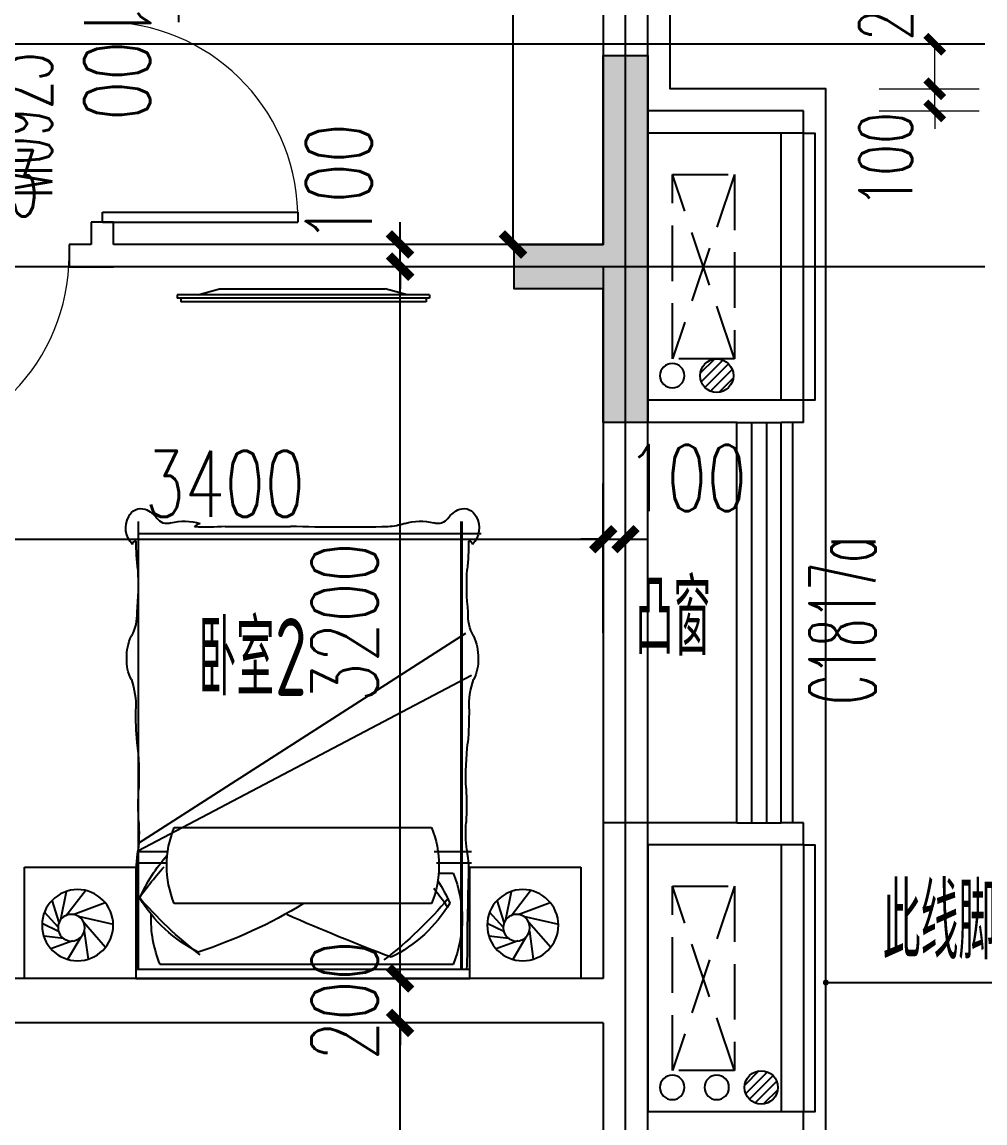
# Model space of a CAD drawing. Extents: x -129588 to 17450, y 1144 to 109436.
# Drawn here: x 1175 to 5501, y 76048 to 80998 of the extents above; entities that cross this region are included whole.
import ezdxf

# ---------------------------------------------------------------- set-up
doc = ezdxf.new("R2010")
doc.units = 0
doc.header["$LTSCALE"] = 1000
doc.header["$MEASUREMENT"] = 0
doc.linetypes.add('DASH', pattern=[0.35, 0.25, -0.1])
for name, color, linetype in [('_S-YS(雨水管)', 3, 'Continuous'), ('_S-空调立管', 7, 'Continuous'), ('A-看线', 105, 'Continuous'), ('A-空调室外机', 5, 'DASH'), ('A-第三道尺寸线', 105, 'Continuous'), ('A-线脚看线', 9, 'Continuous'), ('AXIS', 3, 'Continuous'), ('DIM_LEAD', 3, 'Continuous'), ('DOTE', 16, 'Continuous'), ('NL', 5, 'Continuous'), ('PUB_HATCH', 8, 'Continuous'), ('PUB_TEXT', 7, 'Continuous'), ('WALL', 2, 'Continuous'), ('WINDOW', 4, 'Continuous'), ('WINDOW_TEXT', 7, 'Continuous'), ('剪力墙', 6, 'Continuous'), ('栏杆', 142, 'Continuous')]:
    doc.layers.add(name, color=color, linetype=linetype)
for name, color, linetype, plot in [('A-area(算全面积)', 21, 'Continuous', False), ('A-area(算半面积)', 23, 'Continuous', False), ('A-FUR', 8, 'Continuous', False)]:
    doc.layers.add(name, color=color, linetype=linetype, plot=plot)
doc.layers.add('A-第四道尺寸线(线脚尺寸)', color=105, linetype='Continuous', lineweight=5)
doc.styles.add('_TCH_DIM', font='SIMPLEX.shx', dxfattribs={"width": 0.7, "bigfont": 'GBCBIG.shx'})
doc.styles.add('_TCH_DIM_T3', font='SIMPLEX.shx', dxfattribs={"width": 0.705882, "bigfont": 'GBCBIG.shx'})
doc.styles.add('_TCH_WINDOW', font='SIMPLEX.shx', dxfattribs={"width": 0.7, "height": 3.5, "bigfont": 'GBCBIG.shx'})
doc.styles.get("Standard").update_dxf_attribs({"font": 'gbenor.shx', "width": 0.7, "bigfont": 'gbcbig.shx'})
doc.dimstyles.new('_TCH_ARCH&&100', dxfattribs={"dimtxt": 297.5, "dimasz": 100, "dimexe": 250, "dimexo": 300, "dimgap": 100, "dimtad": 1, "dimdec": 0, "dimzin": 0, "dimdsep": 46, "dimtxsty": '_TCH_DIM_T3', "dimblk": 'ARCHTICK', "dimcen": 0.09, "dimclrt": 7, "dimazin": 2, "dimtfac": 1, "dimtdec": 0, "dimtix": 1, "dimtmove": 2, "dimatfit": 3, "dimfxl": 0, "dimtolj": 1, "dimtzin": 0, "dimarcsym": 0})
doc.dimstyles.new('_TCH_ARCH&&80', dxfattribs={"dimtxt": 238, "dimasz": 80, "dimexe": 200, "dimexo": 240, "dimgap": 80, "dimtad": 1, "dimdec": 0, "dimzin": 0, "dimdsep": 46, "dimtxsty": '_TCH_DIM_T3', "dimblk": 'ARCHTICK', "dimcen": 0.09, "dimclrt": 7, "dimazin": 2, "dimtfac": 1, "dimtdec": 0, "dimtix": 1, "dimtmove": 2, "dimatfit": 3, "dimfxl": 0, "dimtolj": 1, "dimtzin": 0, "dimarcsym": 0})

# ---------------------------------------------------------------- blocks, each defined once
blk = doc.blocks.new('zhouxianssceng0329')
at = {"layer": 'DOTE'}
for p, q in [((3886.3, 132089.9), (3886.3, 156469.4)), ((5501.3, 140298.2), (-44988.6, 140298.2)), ((5501.3, 139298.2), (286.3, 139298.2))]:
    blk.add_line(p, q, dxfattribs=at)
blk = doc.blocks.new('jgjlq030328')
at = {"layer": 'PUB_HATCH'}
blk.add_hatch(color=256, dxfattribs=at).paths.add_polyline_path([(-242335, 13761.9), (-242335, 12111.9), (-242535, 12111.9), (-242535, 12711.9), (-242935, 12711.9), (-242935, 12911.9), (-242535, 12911.9), (-242535, 13761.9)])
at = {"layer": '剪力墙'}
blk.add_lwpolyline([(-242335, 13761.9), (-242335, 12111.9), (-242535, 12111.9), (-242535, 12711.9), (-242935, 12711.9), (-242935, 12911.9), (-242535, 12911.9), (-242535, 13761.9)], close=True, dxfattribs=at)
blk = doc.blocks.new('ktswaj')
at = {"linetype": 'DASH'}
blk.add_lwpolyline([(15990.1, 179082.6), (15990.1, 178253.3), (16268.4, 178253.3), (16268.4, 179082.6)], close=True, dxfattribs=at)
for points in [[(15990.1, 179082.6), (16268.4, 178253.3)], [(15990.1, 178253.3), (16268.4, 179082.6)]]:
    blk.add_lwpolyline(points, dxfattribs=at)
blk = doc.blocks.new('床-次')
for p, q in [((0, 1250), (-500, 1250)), ((-500, 1250), (-500, 750)), ((0, 750), (0, 1250)), ((-230.3, 1099.5), (-298, 1160.7)), ((-211.2, 1097.1), (-246.7, 1171.4)), ((-179.1, 1074.2), (-189.7, 1163.7)), ((-251.5, 1094.8), (-351.2, 1125.9)), ((-168.5, 1032.8), (-133.7, 1131.8)), ((-281.6, 1064.1), (-395.4, 976.5)), ((-264.8, 1087), (-391.3, 1061.6)), ((-185.3, 997.5), (-85.7, 1056.5)), ((-287.6, 1032.1), (-341.4, 888.3)), ((-279.8, 1009.2), (-244.4, 851.5)), ((-253.8, 985.3), (-140.1, 886)), ((-212.8, 981.5), (-86.3, 964.7)), ((-500, 750), (0, 750)), ((-40, -750), (-40, 750)), ((-40, 750), (0, 750)), ((0, 750), (0, -750)), ((-40, 738.5), (-2054.4, 738.5)), ((-40, 738.5), (-2054.4, 738.5)), ((-1999.7, 738.5), (-1999.7, -801.2)), ((-608.2, 738.5), (-1552.4, -732.5)), ((-575.1, 738.5), (-1363.6, -758.2)), ((-570.6, 738.5), (-570.6, 606)), ((-519.8, 738.5), (-519.8, 615.5)), ((-63, -675.7), (-63, 640.9)), ((-678.3, 577.3), (-678.3, -578.2)), ((-336.3, -578.2), (-336.3, 577.3)), ((-570.6, -590.9), (-570.6, -758.2)), ((-519.8, -600.4), (-519.8, -758.2)), ((-473.4, -610.8), (-473.4, -675.7)), ((-40, -711.5), (-2054.4, -711.5)), ((-40, -715.5), (-2054.4, -715.5)), ((0, -750), (-500, -750)), ((-500, -750), (-500, -1250)), ((0, -750), (-40, -750)), ((0, -1250), (0, -750)), ((-230.3, -900.5), (-298, -839.3)), ((-211.2, -902.9), (-246.7, -828.6)), ((-179.1, -925.8), (-189.7, -836.3)), ((-251.5, -905.2), (-351.2, -874.1)), ((-168.5, -967.2), (-133.7, -868.2)), ((-281.6, -935.9), (-395.4, -1023.5)), ((-264.8, -913), (-391.3, -938.4)), ((-287.6, -967.9), (-341.4, -1111.7)), ((-185.3, -1002.5), (-85.7, -943.5)), ((-279.8, -990.8), (-244.4, -1148.5)), ((-253.8, -1014.7), (-140.1, -1114)), ((-212.8, -1018.5), (-86.3, -1035.3)), ((-500, -1250), (0, -1250))]:
    blk.add_line(p, q)
for centre, radius in [((-239.3, 1011.5), 160), ((-228.1, 1039.5), 60), ((-239.3, -988.5), 160), ((-228.1, -960.5), 60)]:
    blk.add_circle(centre, radius)
for centre, radius, start, end in [((-2025.4, 689.2), 106, 45.7841, 118.7213), ((-2050.6, 726), 61.8, 114.6552, 197.0582), ((-1950.6, 749.2), 16, 93.3957, 183.4418), ((-1965.7, -466.9), 1215.2, 83.9678, 90.0408), ((-1770.2, 1899.8), 1160.2, 266.6495, 276.12), ((-1636.1, 955.2), 209.3, 267.1562, 297.4576), ((-1447.1, 581), 209.9, 87.9632, 116.1276), ((-1430.8, 599), 192, 63.047, 92.6492), ((-1225.8, 1105.3), 355.3, 250.6064, 272.328), ((-1221.3, -1525.3), 2275.6, 85.9688, 89.7495), ((-909.2, 2045.3), 1309.4, 263.3302, 272.3581), ((-480.7, 163.8), 583.8, 86.0367, 99.5331), ((532.5, -530), 1548.8, 124.5749, 131.8881), ((-774.9, -20652.4), 21401.2, 88.49238, 89.10433), ((-1983, 763.6), 138.4, 203.7061, 231.956), ((-778.2, -773.7), 1512.6, 87.0776, 92.9224), ((-655.9, 1541.2), 805.5, 266.782, 275.5915), ((-58.4, 47), 749.3, 113.8347, 131.4622), ((-1546.8, -636.7), 1810.6, 37.3131, 49.4206), ((-689.8, 185.7), 637.9, 26.4088, 59.0003), ((-160, -2198.1), 2939.9, 87.6616, 91.0116), ((-2098.3, 610.2), 53.6, 340.2311, 55.8644), ((-268.2, 142.5), 539, 67.6212, 92.1024), ((-507.3, 161.9), 449.1, 67.6212, 112.3788), ((-1819.9, 531), 236, 164.9987, 197.1808), ((-2002.9, 452.2), 43.4, 129.0734, 167.946), ((-2962.5, 430.3), 933.9, 354.9526, 3.4165), ((-2185.6, 1136.9), 2172.2, 328.3558, 342.1044), ((5743.4, 272.5), 7776, 179.44258, 181.07566), ((-1219.9, 79.3), 812.7, 176.6723, 181.7242), ((-9950.5, -199.5), 7922.3, 358.6733, 1.8401), ((-7673.2, -3224.4), 8087.9, 20.45865, 24.04845), ((-2329.2, -362.3), 299.6, 341.3052, 356.0421), ((-1523.8, 732.7), 1810.6, 309.9646, 322.6869), ((-666.8, -113.7), 637.9, 300.9997, 333.5912), ((-1819.9, -528), 236, 162.8192, 195.0013), ((-2098.3, -607.2), 53.6, 304.1356, 19.7689), ((-507.3, -162.9), 449.1, 247.6212, 292.3788), ((555.5, 626), 1548.8, 231.6372, 235.4251), ((-35.4, 25), 749.3, 237.4638, 246.1653), ((-1983, -760.6), 138.4, 128.044, 156.2939), ((-268.2, -177.3), 539, 247.6212, 292.3788), ((-2050.6, -723), 61.8, 162.9418, 245.3448), ((-1965.7, 469.9), 1215.2, 269.9592, 276.0322), ((-1770.2, -1896.8), 1160.2, 83.88, 93.3505), ((-1221.3, 1528.3), 2275.6, 270.2505, 274.0312), ((-909.2, -2042.3), 1309.4, 87.6419, 96.6698), ((-778.2, 776.7), 1512.6, 267.0776, 272.9224), ((-655.9, -1538.2), 805.5, 84.4085, 93.218), ((-480.7, -160.8), 583.8, 260.4669, 273.9633), ((-774.9, 20655.4), 21401.2, 270.89567, 271.50762), ((-160, 2201.1), 2939.9, 268.9884, 272.3384), ((-2025.4, -686.2), 106, 241.2787, 314.2159), ((-1950.6, -746.2), 16, 176.5582, 266.6043), ((-1636.1, -952.2), 209.3, 62.5424, 92.8438), ((-1447.1, -578), 209.9, 243.8724, 272.0368), ((-1430.8, -596), 192, 267.3508, 296.953), ((-1225.8, -1102.3), 355.3, 87.672, 109.3936)]:
    blk.add_arc(centre, radius, start, end)
at = {"text_generation_flag": 4, "width": 0.8, "flags": 9}
for tag, p in [('XSIZE', (-239.3, 1011.5)), ('YSIZE', (-239.3, 1011.5)), ('XSIZE', (-239.3, -988.5)), ('YSIZE', (-239.3, -988.5))]:
    blk.add_attdef(tag, p, '', height=0.5, rotation=180, dxfattribs=at)
blk = doc.blocks.new('32Y54')
at = {"linetype": 'DASH', "ltscale": 20}
for p, q in [((-6926.5, 151563.5), (-6926.5, 152666.1)), ((-6911.2, 152666.1), (-6926.5, 152666.1)), ((-6911.2, 151548.5), (-6911.2, 152682.5)), ((-6911.2, 151548.5), (-6911.2, 152682.5)), ((-6896.2, 152682.5), (-6911.2, 152682.5)), ((-6896.2, 151548.5), (-6896.2, 152682.5)), ((-6896.2, 152590), (-6868.9, 152491.4)), ((-6868.9, 152491.4), (-6868.9, 151747.1)), ((-6896.2, 151648.5), (-6868.9, 151747.1)), ((-6896.2, 151548.5), (-6911.2, 151548.5))]:
    blk.add_line(p, q, dxfattribs=at)
at = {"linetype": 'ByBlock', "ltscale": 20}
blk.add_line((-6911.2, 151563.5), (-6926.5, 151563.5), dxfattribs=at)
blk = doc.blocks.new('$TCHSYS$WIN2D')
for p, q in [((-0.5, 0.5), (0.5, 0.5)), ((-0.5, 0.5), (-0.5, -0.5)), ((0.5, 0.5), (0.5, -0.5)), ((0.5, 0.1667), (-0.5, 0.1667)), ((0.5, -0.1667), (-0.5, -0.1667)), ((-0.5, -0.5), (0.5, -0.5))]:
    blk.add_line(p, q)
blk = doc.blocks.new('$DorLib2D$00000001')
for p, q in [((0.45, 0.975), (0.5, 0.975)), ((0.45, 0), (0.45, 0.975)), ((0.5, 0), (0.5, 0.975)), ((0.5, 0), (0.45, 0))]:
    blk.add_line(p, q)
at = {"lineweight": 13}
blk.add_arc((0.475, 0), 0.975, 91.4693, 180, dxfattribs=at)
blk = doc.blocks.new('_ArchTick')
at = {"color": 0, "linetype": 'ByBlock', "const_width": 0.4}
blk.add_lwpolyline([(-0.5, -0.5), (0.5, 0.5)], dxfattribs=at)
blk = doc.blocks.new('*D1082')
at = {"layer": 'A-第三道尺寸线', "color": 0, "lineweight": -2, "transparency": 16777216}
for p, q in [((93973, 161934.8), (93399.2, 161934.8)), ((93649.2, 159134.8), (93649.2, 161934.8)), ((93973, 159134.8), (93399.2, 159134.8))]:
    blk.add_line(p, q, dxfattribs=at)
at = {"layer": 'Defpoints', "color": 0, "transparency": 16777216}
for p in [(93649.2, 161934.8), (94273, 161934.8), (94273, 159134.8)]:
    blk.add_point(p, dxfattribs=at)
at = {"layer": 'A-第三道尺寸线', "color": 0, "lineweight": -2, "transparency": 16777216, "xscale": 100, "yscale": 100, "zscale": 100}
for p, rotation in [((93649.2, 161934.8), 90), ((93649.2, 159134.8), 270)]:
    blk.add_blockref('_ArchTick', p, dxfattribs=dict(at, rotation=rotation))
at = {"layer": 'A-第三道尺寸线', "color": 7, "transparency": 16777216, "insert": (93400.5, 160534.8), "char_height": 297.5, "attachment_point": 5, "rotation": 90, "style": '_TCH_DIM_T3'}
blk.add_mtext('\\A1;2800', dxfattribs=at)
blk = doc.blocks.new('*D1083')
at = {"layer": 'A-第三道尺寸线', "color": 0, "lineweight": -2, "transparency": 16777216}
for p, q in [((93649.2, 162134.8), (93649.2, 162234.8)), ((93973, 162134.8), (93399.2, 162134.8)), ((93649.2, 161934.8), (93649.2, 162134.8)), ((93973, 161934.8), (93399.2, 161934.8)), ((93649.2, 161934.8), (93649.2, 161834.8))]:
    blk.add_line(p, q, dxfattribs=at)
at = {"layer": 'Defpoints', "color": 0, "transparency": 16777216}
for p in [(93649.2, 162134.8), (94273, 162134.8), (94273, 161934.8)]:
    blk.add_point(p, dxfattribs=at)
at = {"layer": 'A-第三道尺寸线', "color": 0, "lineweight": -2, "transparency": 16777216, "xscale": 100, "yscale": 100, "zscale": 100}
for p, rotation in [((93649.2, 162134.8), 270), ((93649.2, 161934.8), 90)]:
    blk.add_blockref('_ArchTick', p, dxfattribs=dict(at, rotation=rotation))
at = {"layer": 'A-第三道尺寸线', "color": 7, "transparency": 16777216, "insert": (93400.5, 162034.8), "char_height": 297.5, "attachment_point": 5, "rotation": 90, "style": '_TCH_DIM_T3'}
blk.add_mtext('\\A1;200', dxfattribs=at)
blk = doc.blocks.new('*D1084')
at = {"layer": 'A-第三道尺寸线', "color": 0, "lineweight": -2, "transparency": 16777216}
for p, q in [((93973, 165334.8), (93399.2, 165334.8)), ((93649.2, 162134.8), (93649.2, 165334.8)), ((93973, 162134.8), (93399.2, 162134.8))]:
    blk.add_line(p, q, dxfattribs=at)
at = {"layer": 'Defpoints', "color": 0, "transparency": 16777216}
for p in [(93649.2, 165334.8), (94273, 165334.8), (94273, 162134.8)]:
    blk.add_point(p, dxfattribs=at)
at = {"layer": 'A-第三道尺寸线', "color": 0, "lineweight": -2, "transparency": 16777216, "xscale": 100, "yscale": 100, "zscale": 100}
for p, rotation in [((93649.2, 165334.8), 90), ((93649.2, 162134.8), 270)]:
    blk.add_blockref('_ArchTick', p, dxfattribs=dict(at, rotation=rotation))
at = {"layer": 'A-第三道尺寸线', "color": 7, "transparency": 16777216, "insert": (93400.5, 163734.8), "char_height": 297.5, "attachment_point": 5, "rotation": 90, "style": '_TCH_DIM_T3'}
blk.add_mtext('\\A1;3200', dxfattribs=at)
blk = doc.blocks.new('*D1085')
at = {"layer": 'A-第三道尺寸线', "color": 0, "lineweight": -2, "transparency": 16777216}
for p, q in [((93649.2, 165434.8), (93649.2, 165534.8)), ((93973, 165434.8), (93399.2, 165434.8)), ((93649.2, 165334.8), (93649.2, 165434.8)), ((93973, 165334.8), (93399.2, 165334.8)), ((93649.2, 165334.8), (93649.2, 165234.8))]:
    blk.add_line(p, q, dxfattribs=at)
at = {"layer": 'Defpoints', "color": 0, "transparency": 16777216}
for p in [(93649.2, 165434.8), (94273, 165434.8), (94273, 165334.8)]:
    blk.add_point(p, dxfattribs=at)
at = {"layer": 'A-第三道尺寸线', "color": 0, "lineweight": -2, "transparency": 16777216, "xscale": 100, "yscale": 100, "zscale": 100}
for p, rotation in [((93649.2, 165434.8), 270), ((93649.2, 165334.8), 90)]:
    blk.add_blockref('_ArchTick', p, dxfattribs=dict(at, rotation=rotation))
at = {"layer": 'A-第三道尺寸线', "color": 7, "transparency": 16777216, "insert": (93374.2, 165709.8), "char_height": 297.5, "attachment_point": 5, "rotation": 90, "style": '_TCH_DIM_T3'}
blk.add_mtext('\\A1;100', dxfattribs=at)
blk = doc.blocks.new('*D1086')
at = {"layer": 'A-第三道尺寸线', "color": 0, "lineweight": -2, "transparency": 16777216}
for p, q in [((91162, 163689.3), (91162, 164359.6)), ((94562, 163689.3), (94562, 164359.6)), ((91162, 164109.6), (94562, 164109.6))]:
    blk.add_line(p, q, dxfattribs=at)
at = {"layer": 'Defpoints', "color": 0, "transparency": 16777216}
for p in [(94562, 164109.6), (91162, 163389.3), (94562, 163389.3)]:
    blk.add_point(p, dxfattribs=at)
at = {"layer": 'A-第三道尺寸线', "color": 0, "lineweight": -2, "transparency": 16777216, "xscale": 100, "yscale": 100, "zscale": 100, "rotation": 180}
blk.add_blockref('_ArchTick', (91162, 164109.6), dxfattribs=at)
at = {"layer": 'A-第三道尺寸线', "color": 0, "lineweight": -2, "transparency": 16777216, "xscale": 100, "yscale": 100, "zscale": 100}
blk.add_blockref('_ArchTick', (94562, 164109.6), dxfattribs=at)
at = {"layer": 'A-第三道尺寸线', "color": 7, "transparency": 16777216, "insert": (92862, 164358.3), "char_height": 297.5, "attachment_point": 5, "style": '_TCH_DIM_T3'}
blk.add_mtext('\\A1;3400', dxfattribs=at)
blk = doc.blocks.new('*D1087')
at = {"layer": 'A-第三道尺寸线', "color": 0, "lineweight": -2, "transparency": 16777216}
for p, q in [((94562, 163689.3), (94562, 164359.6)), ((94662, 163689.3), (94662, 164359.6)), ((94562, 164109.6), (94462, 164109.6)), ((94562, 164109.6), (94662, 164109.6)), ((94662, 164109.6), (94762, 164109.6))]:
    blk.add_line(p, q, dxfattribs=at)
at = {"layer": 'Defpoints', "color": 0, "transparency": 16777216}
for p in [(94662, 164109.6), (94562, 163389.3), (94662, 163389.3)]:
    blk.add_point(p, dxfattribs=at)
at = {"layer": 'A-第三道尺寸线', "color": 0, "lineweight": -2, "transparency": 16777216, "xscale": 100, "yscale": 100, "zscale": 100}
blk.add_blockref('_ArchTick', (94562, 164109.6), dxfattribs=at)
at = {"layer": 'A-第三道尺寸线', "color": 0, "lineweight": -2, "transparency": 16777216, "xscale": 100, "yscale": 100, "zscale": 100, "rotation": 180}
blk.add_blockref('_ArchTick', (94662, 164109.6), dxfattribs=at)
at = {"layer": 'A-第三道尺寸线', "color": 7, "transparency": 16777216, "insert": (94937, 164384.6), "char_height": 297.5, "attachment_point": 5, "style": '_TCH_DIM_T3'}
blk.add_mtext('\\A1;100', dxfattribs=at)
blk = doc.blocks.new('*D1088')
at = {"layer": 'A-第三道尺寸线', "color": 0, "lineweight": -2, "transparency": 16777216}
for p, q in [((94439, 169134.8), (93906.7, 169134.8)), ((94156.7, 165434.8), (94156.7, 169134.8)), ((94439, 165434.8), (93906.7, 165434.8))]:
    blk.add_line(p, q, dxfattribs=at)
at = {"layer": 'Defpoints', "color": 0, "transparency": 16777216}
for p in [(94156.7, 169134.8), (94739, 169134.8), (94739, 165434.8)]:
    blk.add_point(p, dxfattribs=at)
at = {"layer": 'A-第三道尺寸线', "color": 0, "lineweight": -2, "transparency": 16777216, "xscale": 100, "yscale": 100, "zscale": 100}
for p, rotation in [((94156.7, 169134.8), 90), ((94156.7, 165434.8), 270)]:
    blk.add_blockref('_ArchTick', p, dxfattribs=dict(at, rotation=rotation))
at = {"layer": 'A-第三道尺寸线', "color": 7, "transparency": 16777216, "insert": (93908, 167284.8), "char_height": 297.5, "attachment_point": 5, "rotation": 90, "style": '_TCH_DIM_T3'}
blk.add_mtext('\\A1;3700', dxfattribs=at)
blk = doc.blocks.new('*D1090')
at = {"layer": 'A-第三道尺寸线', "color": 0, "lineweight": -2, "transparency": 16777216}
for p, q in [((92653.2, 166634.8), (92653.2, 166734.8)), ((92415, 166634.8), (92903.2, 166634.8)), ((92653.3, 166534.8), (92653.2, 166634.8)), ((92415, 166534.8), (92903.3, 166534.8)), ((92653.3, 166534.8), (92653.3, 166434.8))]:
    blk.add_line(p, q, dxfattribs=at)
at = {"layer": 'Defpoints', "color": 0, "transparency": 16777216}
for p in [(92115, 166634.8), (92653.2, 166634.8), (92115, 166534.8)]:
    blk.add_point(p, dxfattribs=at)
at = {"layer": 'A-第三道尺寸线', "color": 0, "lineweight": -2, "transparency": 16777216, "xscale": 100, "yscale": 100, "zscale": 100}
for p, rotation in [((92653.2, 166634.8), 270.0034833089966), ((92653.3, 166534.8), 90.00348330899659)]:
    blk.add_blockref('_ArchTick', p, dxfattribs=dict(at, rotation=rotation))
at = {"layer": 'A-第三道尺寸线', "color": 7, "transparency": 16777216, "insert": (92378.3, 166259.8), "char_height": 297.5, "attachment_point": 5, "rotation": 270.0035, "style": '_TCH_DIM_T3'}
blk.add_mtext('\\A1;100', dxfattribs=at)
blk = doc.blocks.new('ssxianjiao0329')
at = {"layer": 'A-线脚看线'}
for points in [[(4686.3, 139898.2), (4736.3, 139898.2), (4736.3, 138698.2), (4686.3, 138698.2)], [(4636.3, 138598.2), (4636.3, 136798.2)], [(4686.3, 136698.2), (4736.3, 136698.2), (4736.3, 135498.2), (4686.3, 135498.2)]]:
    blk.add_lwpolyline(points, dxfattribs=at)
blk = doc.blocks.new('*D1551')
at = {"layer": 'A-第四道尺寸线(线脚尺寸)', "color": 0, "lineweight": -2, "transparency": 16777216}
for p, q in [((5275.6, 80698.2), (5275.6, 80778.2)), ((5026.3, 80698.2), (5475.6, 80698.2)), ((5275.6, 80598.2), (5275.6, 80698.2)), ((5026.3, 80598.2), (5475.6, 80598.2)), ((5275.6, 80598.2), (5275.6, 80518.2))]:
    blk.add_line(p, q, dxfattribs=at)
at = {"layer": 'Defpoints', "color": 0, "transparency": 16777216}
for p in [(4786.3, 80698.2), (5275.6, 80698.2), (4786.3, 80598.2)]:
    blk.add_point(p, dxfattribs=at)
at = {"layer": 'A-第四道尺寸线(线脚尺寸)', "color": 0, "lineweight": -2, "transparency": 16777216, "xscale": 80, "yscale": 80, "zscale": 80}
for p, rotation in [((5275.6, 80698.2), 270), ((5275.6, 80598.2), 90)]:
    blk.add_blockref('_ArchTick', p, dxfattribs=dict(at, rotation=rotation))
at = {"layer": 'A-第四道尺寸线(线脚尺寸)', "color": 7, "transparency": 16777216, "insert": (5055.6, 80378.2), "char_height": 238, "attachment_point": 5, "rotation": 90, "style": '_TCH_DIM_T3'}
blk.add_mtext('\\A1;100', dxfattribs=at)
blk = doc.blocks.new('*D1552')
at = {"layer": 'A-第四道尺寸线(线脚尺寸)', "color": 0, "lineweight": -2, "transparency": 16777216}
for p, q in [((5026.3, 80898.2), (5475.6, 80898.2)), ((5275.6, 80698.2), (5275.6, 80898.2)), ((5026.3, 80698.2), (5475.6, 80698.2))]:
    blk.add_line(p, q, dxfattribs=at)
at = {"layer": 'Defpoints', "color": 0, "transparency": 16777216}
for p in [(4786.3, 80898.2), (5275.6, 80898.2), (4786.3, 80698.2)]:
    blk.add_point(p, dxfattribs=at)
at = {"layer": 'A-第四道尺寸线(线脚尺寸)', "color": 0, "lineweight": -2, "transparency": 16777216, "xscale": 80, "yscale": 80, "zscale": 80}
for p, rotation in [((5275.6, 80898.2), 90), ((5275.6, 80698.2), 270)]:
    blk.add_blockref('_ArchTick', p, dxfattribs=dict(at, rotation=rotation))
at = {"layer": 'A-第四道尺寸线(线脚尺寸)', "color": 7, "transparency": 16777216, "insert": (5055.6, 81129.4), "char_height": 238, "attachment_point": 5, "rotation": 90, "style": '_TCH_DIM_T3'}
blk.add_mtext('\\A1;200', dxfattribs=at)
blk = doc.blocks.new('_LV13')
at = {"color": 0}
for p, q in [((-0.071, 0.495), (-0.495, 0.071)), ((0.183, 0.465), (-0.465, -0.183)), ((0.354, 0.354), (-0.354, -0.354)), ((0.465, 0.183), (-0.183, -0.465)), ((0.495, -0.071), (0.071, -0.495))]:
    blk.add_line(p, q, dxfattribs=at)
blk.add_circle((0, 0), 0.5)
blk = doc.blocks.new('jfdsajkjke50505')
at = {"layer": '_S-YS(雨水管)'}
blk.add_lwpolyline([(-89636.1, 46739.8, 1), (-89746.1, 46739.8, 1)], format="xyb", close=True, dxfattribs=at)
at = {"layer": '_S-空调立管'}
for points in [[(-89636.1, 49939.8, 1), (-89746.1, 49939.8, 1)], [(-89436.1, 46739.8, 1), (-89546.1, 46739.8, 1)]]:
    blk.add_lwpolyline(points, format="xyb", close=True, dxfattribs=at)
at = {"layer": 'NL', "ltscale": 0.5, "extrusion": (0, 0, -1), "xscale": -150, "yscale": 150, "zscale": -150}
for p in [(89491.1, 49939.8), (89291.1, 46739.8)]:
    blk.add_blockref('_LV13', p, dxfattribs=at)
blk = doc.blocks.new('*D848')
at = {"layer": 'AXIS', "color": 0, "lineweight": -2, "transparency": 16777216}
for p, q in [((5801.3, 79898.2), (8251.3, 79898.2)), ((8001.3, 75198.2), (8001.3, 79898.2)), ((5801.3, 75198.2), (8251.3, 75198.2))]:
    blk.add_line(p, q, dxfattribs=at)
at = {"layer": 'Defpoints', "color": 0, "transparency": 16777216}
for p in [(5501.3, 79898.2), (8001.3, 79898.2), (5501.3, 75198.2)]:
    blk.add_point(p, dxfattribs=at)
at = {"layer": 'AXIS', "color": 0, "lineweight": -2, "transparency": 16777216, "xscale": 100, "yscale": 100, "zscale": 100}
for p, rotation in [((8001.3, 79898.2), 90), ((8001.3, 75198.2), 270)]:
    blk.add_blockref('_ArchTick', p, dxfattribs=dict(at, rotation=rotation))
at = {"layer": 'AXIS', "color": 7, "transparency": 16777216, "insert": (7752.6, 77548.2), "char_height": 297.5, "attachment_point": 5, "rotation": 90, "style": '_TCH_DIM_T3'}
blk.add_mtext('\\A1;4700', dxfattribs=at)
blk = doc.blocks.new('a5huxing0323')
at = {"layer": 'A-看线'}
blk.add_lwpolyline([(94562, 164634.8), (94562, 162834.8)], dxfattribs=at)
at = {"layer": 'WALL'}
for p, q in [((94562, 166534.8), (94562, 165934.8)), ((94762, 166034.8), (94762, 166534.8)), ((95462, 166034.8), (94762, 166034.8)), ((95462, 165934.8), (95462, 166034.8)), ((94562, 165934.8), (94562, 165434.8)), ((95462, 165934.8), (94762, 165934.8)), ((94762, 165934.8), (94762, 165334.8)), ((92362, 165534.8), (92262, 165534.8)), ((92262, 165534.8), (92262, 165434.8)), ((92362, 165434.8), (92362, 165534.8)), ((92262, 165434.8), (92162, 165434.8)), ((92162, 165434.8), (92162, 165334.8)), ((94562, 165434.8), (92362, 165434.8)), ((92162, 165334.8), (92362, 165334.8)), ((94562, 165334.8), (92362, 165334.8)), ((94562, 165334.8), (94562, 164634.8)), ((94762, 165334.8), (94762, 164734.8)), ((95262, 164734.8), (94762, 164734.8)), ((95462, 164734.8), (95262, 164734.8)), ((95462, 164634.8), (95462, 164734.8)), ((95162, 164634.8), (94562, 164634.8)), ((95162, 164634.8), (95362, 164634.8)), ((95462, 164634.8), (95362, 164634.8)), ((94562, 162834.8), (94562, 162134.8)), ((95162, 162834.8), (94562, 162834.8)), ((95162, 162834.8), (95362, 162834.8)), ((95462, 162834.8), (95362, 162834.8)), ((95462, 162734.8), (95462, 162834.8)), ((94762, 162734.8), (94762, 162034.8)), ((95262, 162734.8), (94762, 162734.8)), ((95462, 162734.8), (95262, 162734.8)), ((94562, 162134.8), (91162, 162134.8)), ((94762, 162034.8), (94762, 161534.8)), ((94562, 161934.8), (91162, 161934.8)), ((94562, 161934.8), (94562, 161434.8)), ((95262, 161534.8), (94762, 161534.8)), ((95462, 161534.8), (95262, 161534.8)), ((95462, 161434.8), (95462, 161534.8))]:
    blk.add_line(p, q, dxfattribs=at)
at = {"layer": '栏杆'}
for points in [[(95362, 164734.8), (95362, 165934.8)], [(95462, 164734.8), (95462, 165934.8)], [(95362, 162734.8), (95362, 161534.8)], [(95462, 162734.8), (95462, 161534.8)]]:
    blk.add_lwpolyline(points, dxfattribs=at)
at = {"layer": 'A-FUR', "color": 8, "linetype": 'DASH', "ltscale": 0.4, "extrusion": (0, 0, -1), "xscale": -1, "zscale": -1, "rotation": 270}
blk.add_blockref('32Y54', (-245330, 172103.8), dxfattribs=at)
at = {"layer": 'A-FUR', "extrusion": (-4.56361e-07, -1.25171e-07, -1), "zscale": -1.000000000000017, "rotation": 270}
blk.add_blockref('床-次', (-93212, 162134.8), dxfattribs=at)
at = {"layer": 'A-空调室外机', "extrusion": (0, 0, -1), "zscale": -1}
for p in [(-111141.3, -13333.1), (-111141.3, -16533.1)]:
    blk.add_blockref('ktswaj', p, dxfattribs=at)
at = {"layer": 'WINDOW'}
ref = blk.add_blockref('$DorLib2D$00000001', (92312, 165984.8), dxfattribs=dict(at, xscale=900, yscale=900, zscale=900, rotation=270))
ref.add_attrib('A', 'M0923', (92085.8, 165641.8), dxfattribs={"layer": 'WINDOW_TEXT', "height": 297.5, "rotation": 90, "style": '_TCH_WINDOW', "width": 0.494118})
ref = blk.add_blockref('$DorLib2D$00000001', (91712, 165384.8), dxfattribs=dict(at, xscale=900, yscale=900, zscale=900, rotation=180))
ref.add_attrib('A', 'M0923', (91369, 165561), dxfattribs={"layer": 'WINDOW_TEXT', "height": 297.5, "style": '_TCH_WINDOW', "width": 0.494118})
ref = blk.add_blockref('$TCHSYS$WIN2D', (95262, 163734.8), dxfattribs=dict(at, xscale=-1800, yscale=-200, zscale=-1800, rotation=270))
ref.add_attrib('A', 'C1817a', (95785.8, 163367.3), dxfattribs={"layer": 'WINDOW_TEXT', "height": 297.5, "rotation": 90, "style": '_TCH_WINDOW', "width": 0.494118})
at = {"layer": 'PUB_TEXT', "width": 0.7}
for s, height, p in [('凸窗', 337.59, (94706.4, 163587.4)), ('卧室', 337.59, (92743.1, 163405.1)), ('2', 350, (93087.1, 163405.1))]:
    blk.add_text(s, height=height, dxfattribs=at).set_placement(p)
at = {"layer": 'A-第三道尺寸线'}
for p1, p2, distance, picture, middle in [((94739, 165434.8), (94739, 169134.8), 582.3, '*D1088', (93908, 167284.8)), ((94273, 162134.8), (94273, 165334.8), 623.8, '*D1084', (93400.5, 163734.8)), ((91162, 163389.3), (94562, 163389.3), 720.3, '*D1086', (92862, 164358.3)), ((94273, 161934.8), (94273, 162134.8), 623.8, '*D1083', (93400.5, 162034.8)), ((94273, 159134.8), (94273, 161934.8), 623.8, '*D1082', (93400.5, 160534.8))]:
    dim = blk.add_aligned_dim(p1=p1, p2=p2, distance=distance, dimstyle='_TCH_ARCH&&100', dxfattribs=at)
    dim.commit()
    dim.dimension.update_dxf_attribs({"geometry": picture, "text_midpoint": middle})
for base, p1, p2, angle, picture, middle in [((92653.2, 166634.8), (92115, 166534.8), (92115, 166634.8), 90.0035, '*D1090', (92378.3, 166259.8)), ((93649.2, 165434.8), (94273, 165334.8), (94273, 165434.8), 90, '*D1085', (93374.2, 165709.8)), ((94662, 164109.6), (94562, 163389.3), (94662, 163389.3), 0, '*D1087', (94937, 164384.6))]:
    dim = blk.add_linear_dim(base=base, p1=p1, p2=p2, angle=angle, dimstyle='_TCH_ARCH&&100', dxfattribs=at)
    dim.commit()
    dim.dimension.update_dxf_attribs({"geometry": picture, "text_midpoint": middle, "dimtype": 161})
blk = doc.blocks.new('34cengxianjiao0427')
at = {"layer": 'A-第四道尺寸线(线脚尺寸)'}
for base, p1, p2, picture, middle in [((5275.6, 80898.2), (4786.3, 80698.2), (4786.3, 80898.2), '*D1552', (5055.6, 81129.4)), ((5275.6, 80698.2), (4786.3, 80598.2), (4786.3, 80698.2), '*D1551', (5055.6, 80378.2))]:
    dim = blk.add_linear_dim(base=base, p1=p1, p2=p2, angle=90, dimstyle='_TCH_ARCH&&80', dxfattribs=at)
    dim.commit()
    dim.dimension.update_dxf_attribs({"geometry": picture, "text_midpoint": middle, "dimtype": 161})

msp = doc.modelspace()

# ---------------------------------------------------------------- block references
msp.add_blockref('zhouxianssceng0329', (0, -59400))
at = {"layer": '剪力墙'}
msp.add_blockref('jgjlq030328', (246321.3, 67086.3), dxfattribs=at)

# ---------------------------------------------------------------- texts
at = {"layer": 'PUB_TEXT', "style": '_TCH_DIM', "width": 0.7}
msp.add_text('此线脚仅在', height=337.59, dxfattribs=at).set_placement((5042, 76784.6))

# ---------------------------------------------------------------- dimensions: what is measured, and where the dimension line sits
at = {"layer": 'AXIS'}
dim = msp.add_aligned_dim(p1=(5501.3, 75198.2), p2=(5501.3, 79898.2), distance=-2500, dimstyle='_TCH_ARCH&&100', dxfattribs=at)
dim.commit()
dim.dimension.update_dxf_attribs({"geometry": '*D848', "text_midpoint": (7752.6, 77548.2)})

# ---------------------------------------------------------------- next in the draw order: block references
msp.add_blockref('a5huxing0323', (-90775.7, -85436.6))

# ---------------------------------------------------------------- next in the draw order: linework, layer by layer
msp.add_lwpolyline([(-3063.7, 73298.2), (1086.3, 73298.2), (1086.3, 73398.2), (4086.3, 73398.2), (4086.3, 73998.2), (4786.3, 73998.2), (4786.3, 80698.2), (4086.3, 80698.2), (4086.3, 83998.2), (-113.7, 83998.2), (-113.7, 84698.2), (2786.3, 84698.2), (2786.3, 88198.2), (2386.3, 88198.2), (2386.3, 94598.2), (1686.3, 94598.2), (1686.3, 95498.2), (-8613.7, 95498.2), (-8613.7, 92698.2), (-20213.7, 92698.2), (-20213.7, 89498.2)])
at = {"layer": 'A-area(算全面积)'}
msp.add_lwpolyline([(-404, 75098.2), (186.3, 75098.2), (186.3, 73498.2), (3986.3, 73498.2), (3986.3, 83898.2), (-213.7, 83898.2), (-213.7, 84798.2), (986.3, 84798.2), (986.3, 84798.2), (986.3, 87898.2), (1586.3, 87898.2), (1586.3, 95398.2), (-8513.7, 95398.2), (-8513.7, 92598.2), (-20113.7, 92598.2)], dxfattribs=at)
at = {"layer": 'DIM_LEAD'}
for p, q in [((4786.3, 76679.6), (4952.1, 76679.6)), ((4952.1, 76679.6), (6459.9, 76679.6))]:
    msp.add_line(p, q, dxfattribs=at)
at = {"layer": 'DIM_LEAD', "const_width": 13.3}
msp.add_lwpolyline([(4779.6, 76679.6, 1), (4793, 76679.6, 1)], format="xyb", close=True, dxfattribs=at)

# ---------------------------------------------------------------- next in the draw order: block references
msp.add_blockref('ssxianjiao0329', (0, -59400))
at = {"layer": 'A-area(算半面积)'}
msp.add_blockref('jfdsajkjke50505', (93787.4, 29468.4), dxfattribs=at)
at = {"layer": 'A-第四道尺寸线(线脚尺寸)'}
msp.add_blockref('34cengxianjiao0427', (0, 0), dxfattribs=at)

doc.saveas('drawing.dxf')
